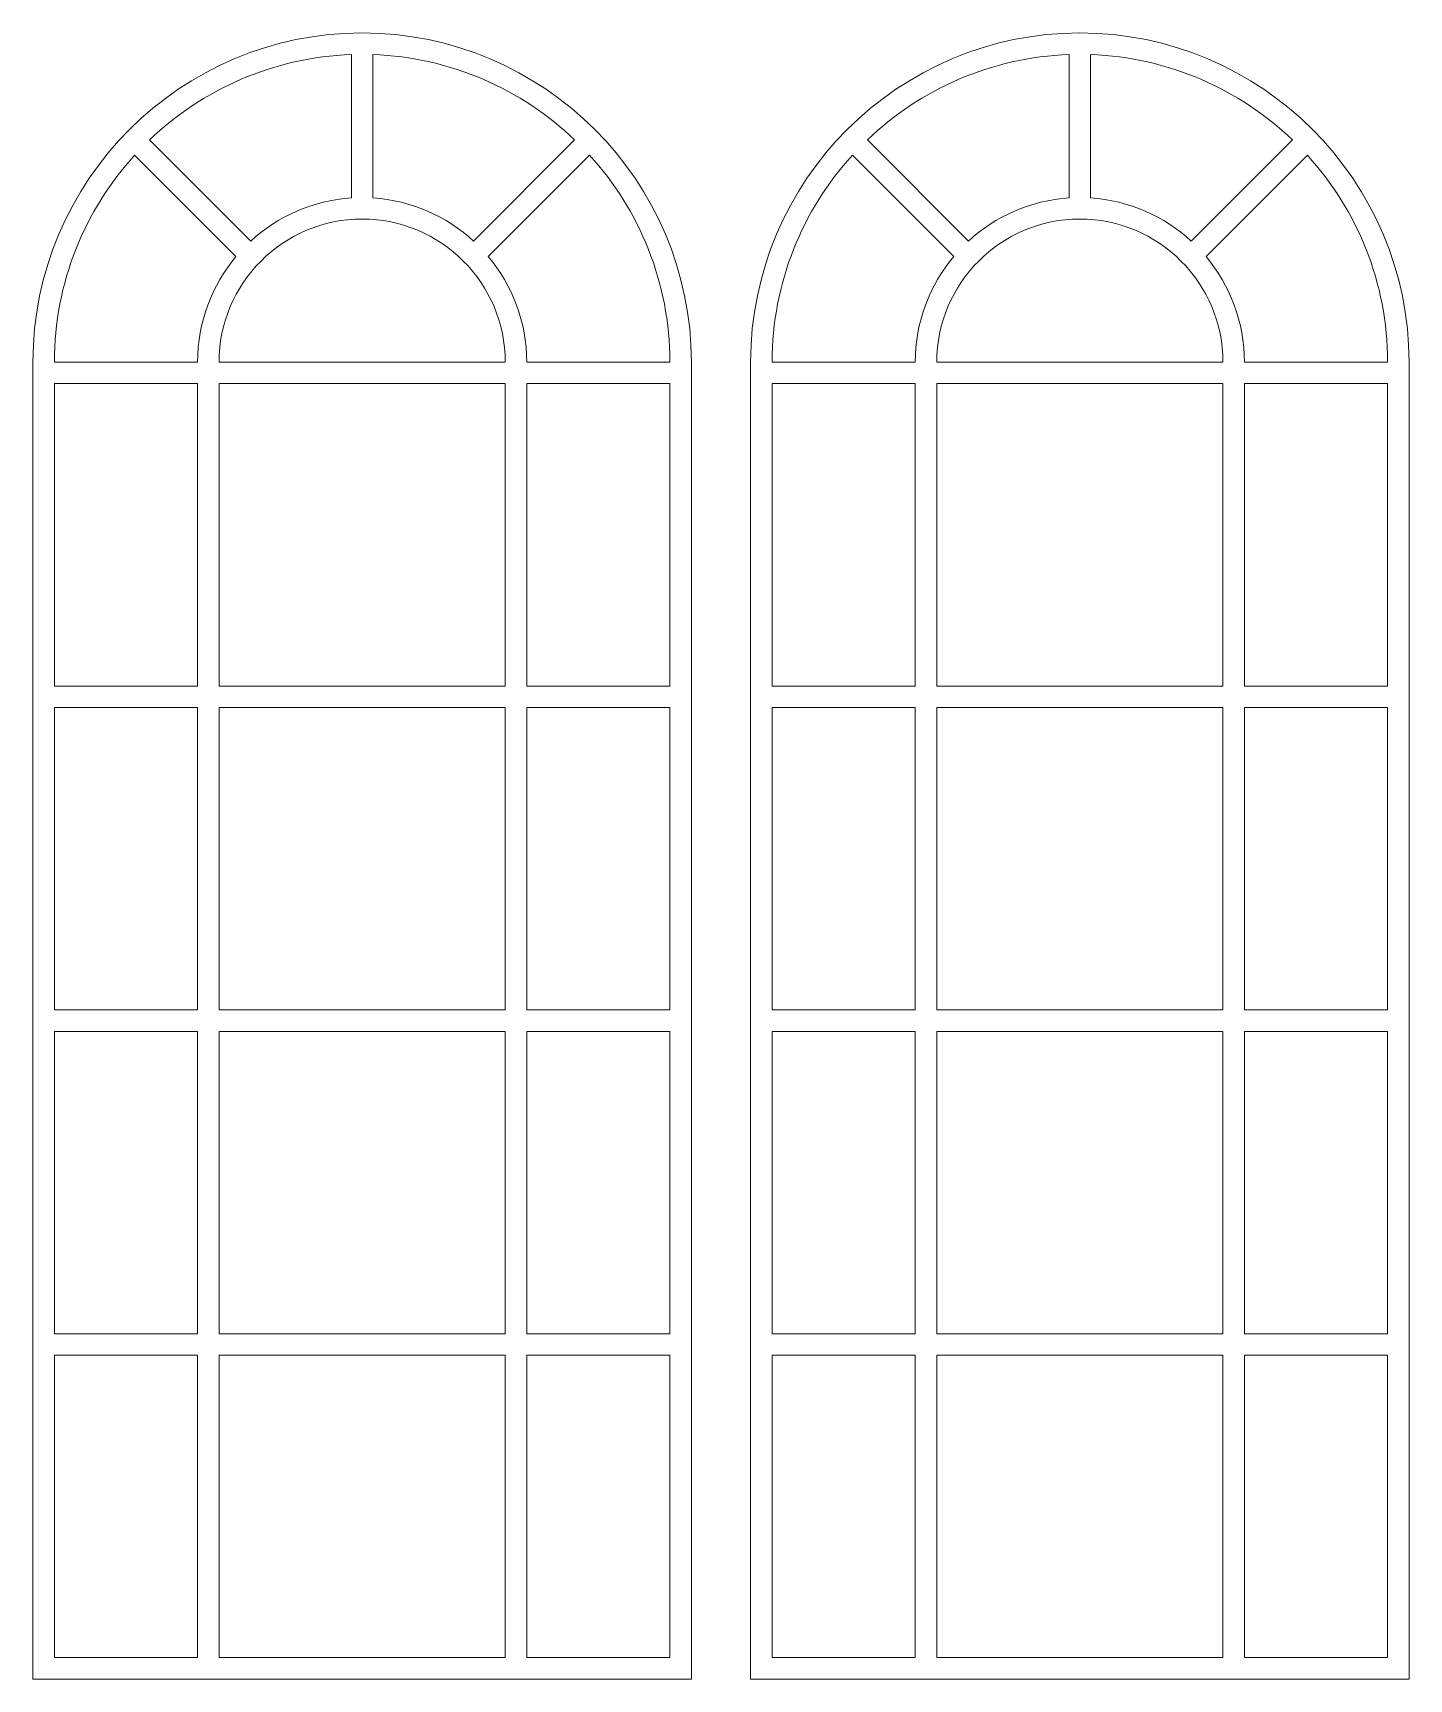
# Model space of a CAD drawing. Header units: centimetres. Extents: x -9.2 to 9.9, y -13.3 to 9.6.
import ezdxf

# ---------------------------------------------------------------- set-up
doc = ezdxf.new("R2010")
doc.units = ezdxf.units.CM
doc.header["$MEASUREMENT"] = 0
doc.layers.add('layer 1', color=7, linetype='Continuous')

msp = doc.modelspace()

# ---------------------------------------------------------------- linework, layer by layer
at = {"layer": 'layer 1', "color": 250, "lineweight": 9}
for points, knots in [([(-0.06538, 4.99375), (-0.06538, 4.99375), (-0.06538, -13.25708), (-0.06538, -13.25708), (-0.06538, -13.25708), (-0.06538, -13.25708), (-9.19079, -13.25708), (-9.19079, -13.25708), (-9.19079, -13.25708), (-9.19079, -13.25708), (-9.19079, 4.99375), (-9.19079, 4.99375), (-9.19079, 4.99375), (-9.19079, 7.50681), (-7.14114, 9.55646), (-4.62808, 9.55646), (-4.62808, 9.55646), (-2.11503, 9.55646), (-0.06538, 7.50681), (-0.06538, 4.99375)], [0, 0, 0, 0, 0.16666667, 0.16666667, 0.16666667, 0.16666667, 0.33333333, 0.33333333, 0.33333333, 0.33333333, 0.5, 0.5, 0.5, 0.5, 0.66666667, 0.66666667, 0.66666667, 0.66666667, 1, 1, 1, 1]), ([(-4.77687, 9.25601), (-5.85865, 9.21859), (-6.84013, 8.77486), (-7.57326, 8.07351), (-7.57326, 8.07351), (-7.57326, 8.07351), (-6.17117, 6.67141), (-6.17117, 6.67141), (-6.17117, 6.67141), (-5.79869, 7.01428), (-5.31248, 7.23534), (-4.77687, 7.27011), (-4.77687, 7.27011), (-4.77687, 7.27011), (-4.77687, 9.25601), (-4.77687, 9.25601)], [0, 0, 0, 0, 0.2, 0.2, 0.2, 0.2, 0.4, 0.4, 0.4, 0.4, 0.6, 0.6, 0.6, 0.6, 1, 1, 1, 1]), ([(-1.68291, 8.07351), (-2.41604, 8.77485), (-3.39751, 9.21859), (-4.4793, 9.25601), (-4.4793, 9.25601), (-4.4793, 9.25601), (-4.4793, 7.27011), (-4.4793, 7.27011), (-4.4793, 7.27011), (-3.94368, 7.23534), (-3.45748, 7.01428), (-3.085, 6.67141), (-3.085, 6.67141), (-3.085, 6.67141), (-1.68291, 8.07351), (-1.68291, 8.07351)], [0, 0, 0, 0, 0.2, 0.2, 0.2, 0.2, 0.4, 0.4, 0.4, 0.4, 0.6, 0.6, 0.6, 0.6, 1, 1, 1, 1]), ([(-7.78108, 7.8605), (-8.47138, 7.10231), (-8.89323, 6.09581), (-8.89323, 4.99375), (-8.89323, 4.99375), (-8.89323, 4.99375), (-6.90944, 4.99375), (-6.90944, 4.99375), (-6.90944, 4.99375), (-6.90944, 5.54942), (-6.7089, 6.05966), (-6.37664, 6.45606), (-6.37664, 6.45606), (-6.37664, 6.45606), (-7.78108, 7.8605), (-7.78108, 7.8605)], [0, 0, 0, 0, 0.2, 0.2, 0.2, 0.2, 0.4, 0.4, 0.4, 0.4, 0.6, 0.6, 0.6, 0.6, 1, 1, 1, 1]), ([(-2.34673, 4.99375), (-2.34673, 4.99375), (-0.36294, 4.99375), (-0.36294, 4.99375), (-0.36294, 4.99375), (-0.36294, 6.09581), (-0.78479, 7.10231), (-1.47509, 7.8605), (-1.47509, 7.8605), (-1.47509, 7.8605), (-2.87953, 6.45606), (-2.87953, 6.45606), (-2.87953, 6.45606), (-2.54726, 6.05966), (-2.34673, 5.54943), (-2.34673, 4.99375)], [0, 0, 0, 0, 0.2, 0.2, 0.2, 0.2, 0.4, 0.4, 0.4, 0.4, 0.6, 0.6, 0.6, 0.6, 1, 1, 1, 1]), ([(-4.62808, 6.97754), (-3.53545, 6.97754), (-2.6443, 6.08639), (-2.6443, 4.99375), (-2.6443, 4.99375), (-2.6443, 4.99375), (-6.61187, 4.99375), (-6.61187, 4.99375), (-6.61187, 4.99375), (-6.61187, 6.08639), (-5.72072, 6.97754), (-4.62808, 6.97754)], [0, 0, 0, 0, 0.25, 0.25, 0.25, 0.25, 0.5, 0.5, 0.5, 0.5, 1, 1, 1, 1]), ([(-8.89323, 4.69619), (-8.89323, 4.69619), (-6.90944, 4.69619), (-6.90944, 4.69619), (-6.90944, 4.69619), (-6.90944, 4.69619), (-6.90944, 0.50544), (-6.90944, 0.50544), (-6.90944, 0.50544), (-6.90944, 0.50544), (-8.89323, 0.50544), (-8.89323, 0.50544), (-8.89323, 0.50544), (-8.89323, 0.50544), (-8.89323, 4.69619), (-8.89323, 4.69619)], [0, 0, 0, 0, 0.2, 0.2, 0.2, 0.2, 0.4, 0.4, 0.4, 0.4, 0.6, 0.6, 0.6, 0.6, 1, 1, 1, 1]), ([(-2.6443, 4.69619), (-2.6443, 4.69619), (-6.61187, 4.69619), (-6.61187, 4.69619), (-6.61187, 4.69619), (-6.61187, 4.69619), (-6.61187, 0.50544), (-6.61187, 0.50544), (-6.61187, 0.50544), (-6.61187, 0.50544), (-2.6443, 0.50544), (-2.6443, 0.50544), (-2.6443, 0.50544), (-2.6443, 0.50544), (-2.6443, 4.69619), (-2.6443, 4.69619)], [0, 0, 0, 0, 0.2, 0.2, 0.2, 0.2, 0.4, 0.4, 0.4, 0.4, 0.6, 0.6, 0.6, 0.6, 1, 1, 1, 1]), ([(-2.34673, 4.69619), (-2.34673, 4.69619), (-0.36294, 4.69619), (-0.36294, 4.69619), (-0.36294, 4.69619), (-0.36294, 4.69619), (-0.36294, 0.50544), (-0.36294, 0.50544), (-0.36294, 0.50544), (-0.36294, 0.50544), (-2.34673, 0.50544), (-2.34673, 0.50544), (-2.34673, 0.50544), (-2.34673, 0.50544), (-2.34673, 4.69619), (-2.34673, 4.69619)], [0, 0, 0, 0, 0.2, 0.2, 0.2, 0.2, 0.4, 0.4, 0.4, 0.4, 0.6, 0.6, 0.6, 0.6, 1, 1, 1, 1]), ([(-8.89323, 0.20787), (-8.89323, 0.20787), (-6.90944, 0.20787), (-6.90944, 0.20787), (-6.90944, 0.20787), (-6.90944, 0.20787), (-6.90944, -3.98288), (-6.90944, -3.98288), (-6.90944, -3.98288), (-6.90944, -3.98288), (-8.89323, -3.98288), (-8.89323, -3.98288), (-8.89323, -3.98288), (-8.89323, -3.98288), (-8.89323, 0.20787), (-8.89323, 0.20787)], [0, 0, 0, 0, 0.2, 0.2, 0.2, 0.2, 0.4, 0.4, 0.4, 0.4, 0.6, 0.6, 0.6, 0.6, 1, 1, 1, 1]), ([(-2.6443, 0.20787), (-2.6443, 0.20787), (-6.61187, 0.20787), (-6.61187, 0.20787), (-6.61187, 0.20787), (-6.61187, 0.20787), (-6.61187, -3.98288), (-6.61187, -3.98288), (-6.61187, -3.98288), (-6.61187, -3.98288), (-2.6443, -3.98288), (-2.6443, -3.98288), (-2.6443, -3.98288), (-2.6443, -3.98288), (-2.6443, 0.20787), (-2.6443, 0.20787)], [0, 0, 0, 0, 0.2, 0.2, 0.2, 0.2, 0.4, 0.4, 0.4, 0.4, 0.6, 0.6, 0.6, 0.6, 1, 1, 1, 1]), ([(-2.34673, 0.20787), (-2.34673, 0.20787), (-0.36294, 0.20787), (-0.36294, 0.20787), (-0.36294, 0.20787), (-0.36294, 0.20787), (-0.36294, -3.98288), (-0.36294, -3.98288), (-0.36294, -3.98288), (-0.36294, -3.98288), (-2.34673, -3.98288), (-2.34673, -3.98288), (-2.34673, -3.98288), (-2.34673, -3.98288), (-2.34673, 0.20787), (-2.34673, 0.20787)], [0, 0, 0, 0, 0.2, 0.2, 0.2, 0.2, 0.4, 0.4, 0.4, 0.4, 0.6, 0.6, 0.6, 0.6, 1, 1, 1, 1]), ([(-8.89323, -4.28045), (-8.89323, -4.28045), (-6.90944, -4.28045), (-6.90944, -4.28045), (-6.90944, -4.28045), (-6.90944, -4.28045), (-6.90944, -8.4712), (-6.90944, -8.4712), (-6.90944, -8.4712), (-6.90944, -8.4712), (-8.89323, -8.4712), (-8.89323, -8.4712), (-8.89323, -8.4712), (-8.89323, -8.4712), (-8.89323, -4.28045), (-8.89323, -4.28045)], [0, 0, 0, 0, 0.2, 0.2, 0.2, 0.2, 0.4, 0.4, 0.4, 0.4, 0.6, 0.6, 0.6, 0.6, 1, 1, 1, 1]), ([(-2.6443, -4.28045), (-2.6443, -4.28045), (-6.61187, -4.28045), (-6.61187, -4.28045), (-6.61187, -4.28045), (-6.61187, -4.28045), (-6.61187, -8.4712), (-6.61187, -8.4712), (-6.61187, -8.4712), (-6.61187, -8.4712), (-2.6443, -8.4712), (-2.6443, -8.4712), (-2.6443, -8.4712), (-2.6443, -8.4712), (-2.6443, -4.28045), (-2.6443, -4.28045)], [0, 0, 0, 0, 0.2, 0.2, 0.2, 0.2, 0.4, 0.4, 0.4, 0.4, 0.6, 0.6, 0.6, 0.6, 1, 1, 1, 1]), ([(-2.34673, -4.28045), (-2.34673, -4.28045), (-0.36294, -4.28045), (-0.36294, -4.28045), (-0.36294, -4.28045), (-0.36294, -4.28045), (-0.36294, -8.4712), (-0.36294, -8.4712), (-0.36294, -8.4712), (-0.36294, -8.4712), (-2.34673, -8.4712), (-2.34673, -8.4712), (-2.34673, -8.4712), (-2.34673, -8.4712), (-2.34673, -4.28045), (-2.34673, -4.28045)], [0, 0, 0, 0, 0.2, 0.2, 0.2, 0.2, 0.4, 0.4, 0.4, 0.4, 0.6, 0.6, 0.6, 0.6, 1, 1, 1, 1]), ([(-8.89323, -8.76876), (-8.89323, -8.76876), (-6.90944, -8.76876), (-6.90944, -8.76876), (-6.90944, -8.76876), (-6.90944, -8.76876), (-6.90944, -12.95951), (-6.90944, -12.95951), (-6.90944, -12.95951), (-6.90944, -12.95951), (-8.89323, -12.95951), (-8.89323, -12.95951), (-8.89323, -12.95951), (-8.89323, -12.95951), (-8.89323, -8.76876), (-8.89323, -8.76876)], [0, 0, 0, 0, 0.2, 0.2, 0.2, 0.2, 0.4, 0.4, 0.4, 0.4, 0.6, 0.6, 0.6, 0.6, 1, 1, 1, 1]), ([(-2.6443, -8.76876), (-2.6443, -8.76876), (-6.61187, -8.76876), (-6.61187, -8.76876), (-6.61187, -8.76876), (-6.61187, -8.76876), (-6.61187, -12.95951), (-6.61187, -12.95951), (-6.61187, -12.95951), (-6.61187, -12.95951), (-2.6443, -12.95951), (-2.6443, -12.95951), (-2.6443, -12.95951), (-2.6443, -12.95951), (-2.6443, -8.76876), (-2.6443, -8.76876)], [0, 0, 0, 0, 0.2, 0.2, 0.2, 0.2, 0.4, 0.4, 0.4, 0.4, 0.6, 0.6, 0.6, 0.6, 1, 1, 1, 1]), ([(-2.34673, -8.76876), (-2.34673, -8.76876), (-0.36294, -8.76876), (-0.36294, -8.76876), (-0.36294, -8.76876), (-0.36294, -8.76876), (-0.36294, -12.95951), (-0.36294, -12.95951), (-0.36294, -12.95951), (-0.36294, -12.95951), (-2.34673, -12.95951), (-2.34673, -12.95951), (-2.34673, -12.95951), (-2.34673, -12.95951), (-2.34673, -8.76876), (-2.34673, -8.76876)], [0, 0, 0, 0, 0.2, 0.2, 0.2, 0.2, 0.4, 0.4, 0.4, 0.4, 0.6, 0.6, 0.6, 0.6, 1, 1, 1, 1])]:
    msp.add_open_spline(points, degree=3, knots=knots, dxfattribs=at)
at = {"layer": 'layer 1', "color": 242, "lineweight": 9}
for points, knots in [([(9.88115, 4.99375), (9.88115, 4.99375), (9.88115, -13.25708), (9.88115, -13.25708), (9.88115, -13.25708), (9.88115, -13.25708), (0.75574, -13.25708), (0.75574, -13.25708), (0.75574, -13.25708), (0.75574, -13.25708), (0.75574, 4.99375), (0.75574, 4.99375), (0.75574, 4.99375), (0.75574, 7.50681), (2.80539, 9.55646), (5.31845, 9.55646), (5.31845, 9.55646), (7.8315, 9.55646), (9.88115, 7.50681), (9.88115, 4.99375)], [0, 0, 0, 0, 0.16666667, 0.16666667, 0.16666667, 0.16666667, 0.33333333, 0.33333333, 0.33333333, 0.33333333, 0.5, 0.5, 0.5, 0.5, 0.66666667, 0.66666667, 0.66666667, 0.66666667, 1, 1, 1, 1]), ([(5.16966, 9.25601), (4.08788, 9.21859), (3.1064, 8.77486), (2.37327, 8.07351), (2.37327, 8.07351), (2.37327, 8.07351), (3.77536, 6.67141), (3.77536, 6.67141), (3.77536, 6.67141), (4.14784, 7.01428), (4.63405, 7.23534), (5.16966, 7.27011), (5.16966, 7.27011), (5.16966, 7.27011), (5.16966, 9.25601), (5.16966, 9.25601)], [0, 0, 0, 0, 0.2, 0.2, 0.2, 0.2, 0.4, 0.4, 0.4, 0.4, 0.6, 0.6, 0.6, 0.6, 1, 1, 1, 1]), ([(8.26362, 8.07351), (7.53049, 8.77485), (6.54902, 9.21859), (5.46723, 9.25601), (5.46723, 9.25601), (5.46723, 9.25601), (5.46723, 7.27011), (5.46723, 7.27011), (5.46723, 7.27011), (6.00285, 7.23534), (6.48905, 7.01428), (6.86153, 6.67141), (6.86153, 6.67141), (6.86153, 6.67141), (8.26362, 8.07351), (8.26362, 8.07351)], [0, 0, 0, 0, 0.2, 0.2, 0.2, 0.2, 0.4, 0.4, 0.4, 0.4, 0.6, 0.6, 0.6, 0.6, 1, 1, 1, 1]), ([(2.16545, 7.8605), (1.47515, 7.10231), (1.0533, 6.09581), (1.0533, 4.99375), (1.0533, 4.99375), (1.0533, 4.99375), (3.03709, 4.99375), (3.03709, 4.99375), (3.03709, 4.99375), (3.03709, 5.54942), (3.23763, 6.05966), (3.56989, 6.45606), (3.56989, 6.45606), (3.56989, 6.45606), (2.16545, 7.8605), (2.16545, 7.8605)], [0, 0, 0, 0, 0.2, 0.2, 0.2, 0.2, 0.4, 0.4, 0.4, 0.4, 0.6, 0.6, 0.6, 0.6, 1, 1, 1, 1]), ([(7.5998, 4.99375), (7.5998, 4.99375), (9.58359, 4.99375), (9.58359, 4.99375), (9.58359, 4.99375), (9.58359, 6.09581), (9.16174, 7.10231), (8.47144, 7.8605), (8.47144, 7.8605), (8.47144, 7.8605), (7.067, 6.45606), (7.067, 6.45606), (7.067, 6.45606), (7.39927, 6.05966), (7.5998, 5.54943), (7.5998, 4.99375)], [0, 0, 0, 0, 0.2, 0.2, 0.2, 0.2, 0.4, 0.4, 0.4, 0.4, 0.6, 0.6, 0.6, 0.6, 1, 1, 1, 1]), ([(5.31845, 6.97754), (6.41108, 6.97754), (7.30223, 6.08639), (7.30223, 4.99375), (7.30223, 4.99375), (7.30223, 4.99375), (3.33466, 4.99375), (3.33466, 4.99375), (3.33466, 4.99375), (3.33466, 6.08639), (4.22581, 6.97754), (5.31845, 6.97754)], [0, 0, 0, 0, 0.25, 0.25, 0.25, 0.25, 0.5, 0.5, 0.5, 0.5, 1, 1, 1, 1]), ([(1.0533, 4.69619), (1.0533, 4.69619), (3.03709, 4.69619), (3.03709, 4.69619), (3.03709, 4.69619), (3.03709, 4.69619), (3.03709, 0.50544), (3.03709, 0.50544), (3.03709, 0.50544), (3.03709, 0.50544), (1.0533, 0.50544), (1.0533, 0.50544), (1.0533, 0.50544), (1.0533, 0.50544), (1.0533, 4.69619), (1.0533, 4.69619)], [0, 0, 0, 0, 0.2, 0.2, 0.2, 0.2, 0.4, 0.4, 0.4, 0.4, 0.6, 0.6, 0.6, 0.6, 1, 1, 1, 1]), ([(7.30223, 4.69619), (7.30223, 4.69619), (3.33466, 4.69619), (3.33466, 4.69619), (3.33466, 4.69619), (3.33466, 4.69619), (3.33466, 0.50544), (3.33466, 0.50544), (3.33466, 0.50544), (3.33466, 0.50544), (7.30223, 0.50544), (7.30223, 0.50544), (7.30223, 0.50544), (7.30223, 0.50544), (7.30223, 4.69619), (7.30223, 4.69619)], [0, 0, 0, 0, 0.2, 0.2, 0.2, 0.2, 0.4, 0.4, 0.4, 0.4, 0.6, 0.6, 0.6, 0.6, 1, 1, 1, 1]), ([(7.5998, 4.69619), (7.5998, 4.69619), (9.58359, 4.69619), (9.58359, 4.69619), (9.58359, 4.69619), (9.58359, 4.69619), (9.58359, 0.50544), (9.58359, 0.50544), (9.58359, 0.50544), (9.58359, 0.50544), (7.5998, 0.50544), (7.5998, 0.50544), (7.5998, 0.50544), (7.5998, 0.50544), (7.5998, 4.69619), (7.5998, 4.69619)], [0, 0, 0, 0, 0.2, 0.2, 0.2, 0.2, 0.4, 0.4, 0.4, 0.4, 0.6, 0.6, 0.6, 0.6, 1, 1, 1, 1]), ([(1.0533, 0.20787), (1.0533, 0.20787), (3.03709, 0.20787), (3.03709, 0.20787), (3.03709, 0.20787), (3.03709, 0.20787), (3.03709, -3.98288), (3.03709, -3.98288), (3.03709, -3.98288), (3.03709, -3.98288), (1.0533, -3.98288), (1.0533, -3.98288), (1.0533, -3.98288), (1.0533, -3.98288), (1.0533, 0.20787), (1.0533, 0.20787)], [0, 0, 0, 0, 0.2, 0.2, 0.2, 0.2, 0.4, 0.4, 0.4, 0.4, 0.6, 0.6, 0.6, 0.6, 1, 1, 1, 1]), ([(7.30223, 0.20787), (7.30223, 0.20787), (3.33466, 0.20787), (3.33466, 0.20787), (3.33466, 0.20787), (3.33466, 0.20787), (3.33466, -3.98288), (3.33466, -3.98288), (3.33466, -3.98288), (3.33466, -3.98288), (7.30223, -3.98288), (7.30223, -3.98288), (7.30223, -3.98288), (7.30223, -3.98288), (7.30223, 0.20787), (7.30223, 0.20787)], [0, 0, 0, 0, 0.2, 0.2, 0.2, 0.2, 0.4, 0.4, 0.4, 0.4, 0.6, 0.6, 0.6, 0.6, 1, 1, 1, 1]), ([(7.5998, 0.20787), (7.5998, 0.20787), (9.58359, 0.20787), (9.58359, 0.20787), (9.58359, 0.20787), (9.58359, 0.20787), (9.58359, -3.98288), (9.58359, -3.98288), (9.58359, -3.98288), (9.58359, -3.98288), (7.5998, -3.98288), (7.5998, -3.98288), (7.5998, -3.98288), (7.5998, -3.98288), (7.5998, 0.20787), (7.5998, 0.20787)], [0, 0, 0, 0, 0.2, 0.2, 0.2, 0.2, 0.4, 0.4, 0.4, 0.4, 0.6, 0.6, 0.6, 0.6, 1, 1, 1, 1]), ([(1.0533, -4.28045), (1.0533, -4.28045), (3.03709, -4.28045), (3.03709, -4.28045), (3.03709, -4.28045), (3.03709, -4.28045), (3.03709, -8.4712), (3.03709, -8.4712), (3.03709, -8.4712), (3.03709, -8.4712), (1.0533, -8.4712), (1.0533, -8.4712), (1.0533, -8.4712), (1.0533, -8.4712), (1.0533, -4.28045), (1.0533, -4.28045)], [0, 0, 0, 0, 0.2, 0.2, 0.2, 0.2, 0.4, 0.4, 0.4, 0.4, 0.6, 0.6, 0.6, 0.6, 1, 1, 1, 1]), ([(7.30223, -4.28045), (7.30223, -4.28045), (3.33466, -4.28045), (3.33466, -4.28045), (3.33466, -4.28045), (3.33466, -4.28045), (3.33466, -8.4712), (3.33466, -8.4712), (3.33466, -8.4712), (3.33466, -8.4712), (7.30223, -8.4712), (7.30223, -8.4712), (7.30223, -8.4712), (7.30223, -8.4712), (7.30223, -4.28045), (7.30223, -4.28045)], [0, 0, 0, 0, 0.2, 0.2, 0.2, 0.2, 0.4, 0.4, 0.4, 0.4, 0.6, 0.6, 0.6, 0.6, 1, 1, 1, 1]), ([(7.5998, -4.28045), (7.5998, -4.28045), (9.58359, -4.28045), (9.58359, -4.28045), (9.58359, -4.28045), (9.58359, -4.28045), (9.58359, -8.4712), (9.58359, -8.4712), (9.58359, -8.4712), (9.58359, -8.4712), (7.5998, -8.4712), (7.5998, -8.4712), (7.5998, -8.4712), (7.5998, -8.4712), (7.5998, -4.28045), (7.5998, -4.28045)], [0, 0, 0, 0, 0.2, 0.2, 0.2, 0.2, 0.4, 0.4, 0.4, 0.4, 0.6, 0.6, 0.6, 0.6, 1, 1, 1, 1]), ([(1.0533, -8.76876), (1.0533, -8.76876), (3.03709, -8.76876), (3.03709, -8.76876), (3.03709, -8.76876), (3.03709, -8.76876), (3.03709, -12.95951), (3.03709, -12.95951), (3.03709, -12.95951), (3.03709, -12.95951), (1.0533, -12.95951), (1.0533, -12.95951), (1.0533, -12.95951), (1.0533, -12.95951), (1.0533, -8.76876), (1.0533, -8.76876)], [0, 0, 0, 0, 0.2, 0.2, 0.2, 0.2, 0.4, 0.4, 0.4, 0.4, 0.6, 0.6, 0.6, 0.6, 1, 1, 1, 1]), ([(7.30223, -8.76876), (7.30223, -8.76876), (3.33466, -8.76876), (3.33466, -8.76876), (3.33466, -8.76876), (3.33466, -8.76876), (3.33466, -12.95951), (3.33466, -12.95951), (3.33466, -12.95951), (3.33466, -12.95951), (7.30223, -12.95951), (7.30223, -12.95951), (7.30223, -12.95951), (7.30223, -12.95951), (7.30223, -8.76876), (7.30223, -8.76876)], [0, 0, 0, 0, 0.2, 0.2, 0.2, 0.2, 0.4, 0.4, 0.4, 0.4, 0.6, 0.6, 0.6, 0.6, 1, 1, 1, 1]), ([(7.5998, -8.76876), (7.5998, -8.76876), (9.58359, -8.76876), (9.58359, -8.76876), (9.58359, -8.76876), (9.58359, -8.76876), (9.58359, -12.95951), (9.58359, -12.95951), (9.58359, -12.95951), (9.58359, -12.95951), (7.5998, -12.95951), (7.5998, -12.95951), (7.5998, -12.95951), (7.5998, -12.95951), (7.5998, -8.76876), (7.5998, -8.76876)], [0, 0, 0, 0, 0.2, 0.2, 0.2, 0.2, 0.4, 0.4, 0.4, 0.4, 0.6, 0.6, 0.6, 0.6, 1, 1, 1, 1])]:
    msp.add_open_spline(points, degree=3, knots=knots, dxfattribs=at)

doc.saveas('drawing.dxf')
